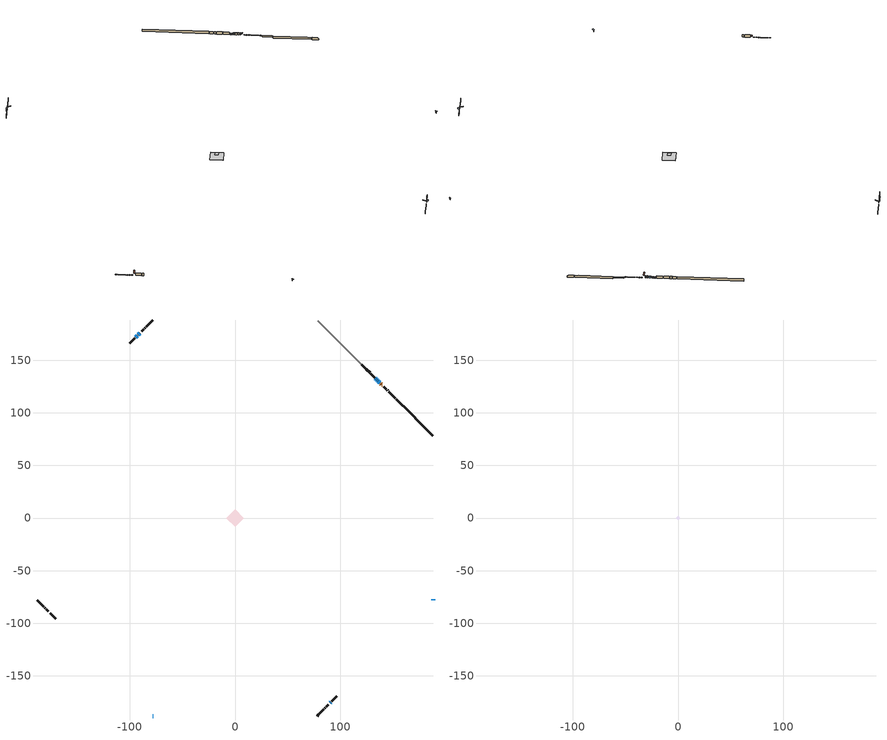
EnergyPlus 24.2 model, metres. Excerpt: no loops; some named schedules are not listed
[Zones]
conditioned space
 floor adiabatic (AdiabaticFloorConstruction): -8.27,0 0,8.27 8.27,0 0,-8.27 z0.31
 floor foundation (Slab1 construction): -2.27,0 0,2.27 2.27,0 0,-2.27 z-1.98
 floor foundation (Slab1 construction 1): -5.87,1.81 -1.81,5.87 5.87,-1.81 1.81,-5.87 z-1.98
 floor foundation (Slab1 construction 2): -2.91,0 0,2.91 2.91,0 0,-2.91 z-0.98
 wall outside (RimJoist1 construction): 77.94,-188.16 78.89,-187.21 / -188.16,-77.94 -187.21,-78.89 / -77.94,188.16 -78.89,187.21 / 152.46,113.64 151.51,114.59 z0.31:0.61
 wall outside (RimJoist2 construction): 79.55,-186.55 84.49,-181.6 / -186.55,-79.55 -181.6,-84.49 / -79.55,186.55 -84.49,181.6 / 150.85,115.25 145.9,120.19 z0.31:0.61
 wall outside (RimJoist3 construction): 85.15,-180.95 85.94,-180.15 / -180.95,-85.15 -180.15,-85.94 / -85.15,180.95 -85.94,180.15 / 145.25,120.85 144.45,121.64 z0.31:0.61
 wall outside (RimJoist4 construction): 86.6,-179.5 87.49,-178.61 / -179.5,-86.6 -178.61,-87.49 / -86.6,179.5 -87.49,178.61 / 143.8,122.3 142.9,123.19 z0.31:0.61
 wall outside (RimJoist5 construction): 88.15,-177.95 88.81,-177.28 / -177.95,-88.15 -177.28,-88.81 / -88.15,177.95 -88.81,177.28 / 142.25,123.85 141.58,124.51 z0.31:0.61
 wall outside (AdiabaticWallConstruction 1): 139.7,126.4 139.6,126.5 z0.31:2.34
 wall outside (AdiabaticWallConstruction): -77.94,-188.16 -77.73,-188.16 / 90.7,-175.4 91.13,-174.96 z0.31:2.04; 188.16,-77.94 188.16,-77.33 / 137.7,128.39 136.36,129.74 / -90.7,175.4 -92.05,174.05 z0.31:1.68; 135.7,130.4 135.27,130.83 z0.31:1.23; -92.7,173.39 -94.43,171.67 z0.31:2.34; 134.61,131.48 134.29,131.81 / 133.63,132.46 133.24,132.86 z0.31:1.53
 wall outside (Wall2 construction): 91.79,-174.31 95.25,-170.85 / -175.4,-90.7 -171.93,-94.16 / -95.09,171.01 -98.55,167.55 / 128.3,137.8 124.84,141.26 z0.31:2.75
 wall outside (Wall3 construction): 95.91,-170.19 96.73,-169.37 / -171.28,-94.82 -170.46,-95.64 / -99.2,166.89 -100.03,166.07 / 124.18,141.92 123.36,142.74 z0.31:2.75
 wall foundation (FoundationWall1 construction): 184.28,81.82,-1.98 184.28,81.82,0.31 187.77,78.33,0.31 187.77,78.33,-0.71 188.16,77.94,-0.71 188.16,77.94,-1.98
 wall foundation (FoundationWall2 construction): 160.13,105.97,-1.98 160.13,105.97,0.31 181.27,84.82,0.31 181.27,84.82,0.11 183.62,82.47,0.11 183.62,82.47,-1.98
 wall foundation (FoundationWall3 construction): 159.47,106.62 153.12,112.98 z-0.98:0.3
 wall othersidecoefficients (AdiabaticWallConstruction 1): 138.94,127.15 138.36,127.74 z0.31:2.34
 wall othersidecoefficients (Wall1 construction): 132.58,133.51 128.95,137.14 z0.31:2.75
 wall othersidecoefficients (Wall4 construction): 122.7,143.4 120.47,145.63 z0.31:2.75
 wall adiabatic (Wall5 construction): 119.81,146.28 78.59,187.5 z0.31:2.75
 window (WindowConstruction 5): -77.94,-188.16 -77.73,-188.16 z0.31:2.04
 window (WindowConstruction 6): 90.7,-175.4 91.13,-174.96 z0.31:2.04
 window (WindowConstruction): 188.16,-77.94 188.16,-77.33 z0.31:1.68
 window (WindowConstruction 1): 137.7,128.39 136.36,129.74 z0.31:1.68
 window (WindowConstruction 2): 135.7,130.4 135.27,130.83 z0.31:1.22
 window (WindowConstruction 3): -90.7,175.4 -92.05,174.05 z0.31:1.68
 window (WindowConstruction 4): -92.71,173.39 -94.43,171.67 z0.31:2.34
 window (WindowConstruction 7): 134.61,131.49 134.29,131.81 z0.31:1.53
 window (WindowConstruction 8): 133.63,132.47 133.24,132.86 z0.31:1.53
 door (Door): 139.69,126.4 139.6,126.5 z0.31:2.34
 door inside (Door 1): 138.94,127.15 138.36,127.74 z0.31:2.34
 ceiling adiabatic (AdiabaticFloorConstruction): 0,-8.27 8.27,0 0,8.27 -8.27,0 z0.31
attic - vented
 floor to conditioned space (Floor1 construction Reversed): -2.24,0 0,2.24 2.24,0 0,-2.24 z2.75
 roof outside (Roof1 construction): 90.04,-176.05,2.75 87.87,-173.87,3.78 87.29,-174.45,3.78 89.47,-176.63,2.75; -176.05,-90.04,2.75 -173.87,-87.87,3.78 -174.45,-87.29,3.78 -176.63,-89.47,2.75; -90.04,176.05,2.75 -87.87,173.87,3.78 -87.29,174.45,3.78 -89.47,176.63,2.75; 140.35,125.75,2.75 138.17,123.57,3.78 138.75,122.99,3.78 140.93,125.17,2.75
shading: -77.27,-188.16 -78.4,-188.16 -78.4,-189.68 -77.27,-189.68 z2.5; 91.46,-174.64 90.38,-175.72 91.45,-176.8 92.53,-175.71 z2.5; 188.16,-76.87 188.16,-78.4 188.77,-78.4 188.77,-76.87 z2.14; 136.03,130.07 138.03,128.07 138.46,128.5 136.46,130.5 z2.14; 134.94,131.15 136.02,130.07 136.46,130.5 135.37,131.59 z1.68; -92.37,173.72 -90.38,175.72 -90.81,176.15 -92.8,174.15 z2.14; -94.75,171.34 -92.38,173.72 -92.81,174.15 -95.19,171.77 z2.8
[Building]
Building 1: Terrain=Suburbs
[Site:Location]
Windsor AP_ON: Latitude {deg}=42.28; Longitude {deg}=-82.96; Time Zone {hr}=-5; Elevation {m}=190; Keep Site Location Information=Yes
[Site:GroundTemperature:Shallow]
6.34957, 4.46684, 4.31606, 5.20952, 8.79623, 12.3662, 15.4612, 17.4219, 17.5884, 15.9938, 12.9777, 9.51722
[Site:WaterMainsTemperature]
Calculation Method=Schedule; Temperature Schedule=mains temperature schedule
[Material] Roughness=Rough; Thermal Absorptance=0.9
Name | Thickness {m} | Conductivity {W/m-K} | Density {kg/m3} | Specific Heat {J/kg-K} | Solar Absorptance | Visible Absorptance
asphalt or fiberglass shingles | 0.00635 | 0.162714 | 1121.4 | 1465.45 | 0.4 | 0.4
ceiling loosefill ins | 0.169333 | 0.0480833 | 16.02 | 1046.75 | 0.7 | 0.7
ceiling stud and cavity | 0.1397 | 0.302811 | 65.682 | 1177.47 | 0.7 | 0.7
concrete 4.0 in. | 0.1016 | 1.803125 | 2242.8 | 837.4 | 0.7 | 0.7
concrete 8.0 in. | 0.2032 | 1.803125 | 2242.8 | 837.4 | 0.7 | 0.7
door material | 0.04445 | 0.053851 | 512.64 | 1214.23 | 0.7 | 0.7
door material 1 | 0.04445 | 0.060037 | 512.64 | 1214.23 | 0.7 | 0.7
exterior vertical ins | 0.0454343 | 0.029427 | 32.04 | 1214.23 | 0.7 | 0.7
exterior vertical ins 1 | 0.0463172 | 0.029427 | 32.04 | 1214.23 | 0.7 | 0.7
exterior vertical ins 2 | 0.0563203 | 0.029427 | 32.04 | 1214.23 | 0.7 | 0.7
floor covering | 0.0127 | 0.0433444 | 54.468 | 1339.84 | 0.6 | 0.6
floor rigid ins; wall rigid ins | 0.512978 | 0.029427 | 32.04 | 1214.23 | 0.7 | 0.7
floor stud and cavity | 0.1397 | 1.75129 | 37.0049 | 1207.88 | 0.7 | 0.7
furniture material conditioned space 1 | 0.1524 | 0.115458 | 640.8 | 1214.23 | 0.6 | 0.6
gypsum board | 0.0127 | 0.160291 | 801 | 837.4 | 0.6 | 0.6
gypsum board 1 | 0.0127 | 0.160291 | 801 | 837.4 | 0.7 | 0.7
osb sheathing 0.5 in. | 0.0127 | 0.115458 | 512.64 | 1214.23 | 0.4 | 0.4
osb sheathing 0.5 in. 1 | 0.0127 | 0.115458 | 512.64 | 1214.23 | 0.7 | 0.7
osb sheathing 0.75 in. | 0.01905 | 0.115458 | 512.64 | 1214.23 | 0.7 | 0.7
osb sheathing 2.0 in. | 0.0508 | 0.115458 | 512.64 | 1214.23 | 0.7 | 0.7
rim joist rigid ins | 0.051816 | 0.029427 | 32.04 | 1214.23 | 0.7 | 0.7
rim joist stud and cavity | 0.0508 | 0.345179 | 125.044 | 1163.47 | 0.6 | 0.6
rim joist stud and cavity 1 | 0.0508 | 0.308293 | 125.044 | 1163.47 | 0.6 | 0.6
rim joist stud and cavity 2 | 0.0508 | 0.0323946 | 125.044 | 1163.47 | 0.6 | 0.6
rim joist stud and cavity 3 | 0.0508 | 0.349359 | 125.044 | 1163.47 | 0.6 | 0.6
rim joist stud and cavity 4 | 0.0508 | 0.0325041 | 125.044 | 1163.47 | 0.6 | 0.6
wall stud and cavity | 0.1397 | 0.0921956 | 139.0536 | 1170.24 | 0.7 | 0.7
wall stud and cavity 1 | 0.1397 | 0.0817079 | 139.0536 | 1170.24 | 0.7 | 0.7
wall stud and cavity 2 | 0.1397 | 0.0842233 | 139.0536 | 1170.24 | 0.7 | 0.7
wall stud and cavity 3 | 0.1397 | 0.0936097 | 139.0536 | 1170.24 | 0.7 | 0.7
wall stud and cavity 4 | 0.1397 | 0.0745979 | 139.0536 | 1170.24 | 0.7 | 0.7
wall stud and cavity 5 | 0.0889 | 0.380278 | 52.3479 | 1209.89 | 0.7 | 0.7
wall stud and cavity 6 | 0.0889 | 0.391764 | 83.0341 | 1211.67 | 0.7 | 0.7
wood siding | 0.0254 | 0.102417 | 544.68 | 1172.36 | 0.4 | 0.4
wood siding 1; wood siding 2; wood siding 3 | 0.0254 | 0.102417 | 544.68 | 1172.36 | 0.7 | 0.7
[WindowMaterial:SimpleGlazingSystem]
Name | U-Factor {W/m2-K} | Solar Heat Gain Coefficient
WindowMaterial | 3.08713 | 0.53
WindowMaterial 1 | 3.04398 | 0.64
WindowMaterial 2 | 3.09281 | 0.51
WindowMaterial 3 | 4.02911 | 0.69
WindowMaterial 4 | 3.15129 | 0.45
WindowMaterial 5 | 2.958238 | 0.63
WindowMaterial 6 | 3.11609 | 0.49
[Construction]
AdiabaticFloorConstruction: floor stud and cavity, floor rigid ins, osb sheathing 0.75 in., floor covering
AdiabaticWallConstruction: wood siding 2, wall rigid ins, wall stud and cavity 5, gypsum board
AdiabaticWallConstruction 1: wood siding 3, wall rigid ins, wall stud and cavity 5, gypsum board
Door: door material
Door 1: door material 1
Floor1 construction Reversed: gypsum board, ceiling stud and cavity, ceiling loosefill ins
FoundationWall1 construction; FoundationWall2 construction; FoundationWall3 construction: concrete 8.0 in., gypsum board 1
furniture construction conditioned space 1: furniture material conditioned space 1
PartitionWallConstruction: gypsum board, wall stud and cavity 6, gypsum board
RimJoist1 construction: wood siding 1, rim joist rigid ins, osb sheathing 2.0 in., rim joist stud and cavity
RimJoist2 construction: wood siding 1, rim joist rigid ins, osb sheathing 2.0 in., rim joist stud and cavity 1
RimJoist3 construction: wood siding 1, osb sheathing 2.0 in., rim joist stud and cavity 2
RimJoist4 construction: wood siding 1, rim joist rigid ins, osb sheathing 2.0 in., rim joist stud and cavity 3
RimJoist5 construction: wood siding 1, osb sheathing 2.0 in., rim joist stud and cavity 4
Roof1 construction: asphalt or fiberglass shingles
Slab1 construction; Slab1 construction 1; Slab1 construction 2: concrete 4.0 in.
Wall1 construction: osb sheathing 0.5 in., wall stud and cavity, gypsum board
Wall2 construction: wood siding, osb sheathing 0.5 in. 1, wall stud and cavity 1, gypsum board
Wall3 construction: wood siding, osb sheathing 0.5 in. 1, wall stud and cavity 2, gypsum board
Wall4 construction: osb sheathing 0.5 in., wall stud and cavity 3, gypsum board
Wall5 construction: osb sheathing 0.5 in., wall stud and cavity 4, gypsum board
WindowConstruction: WindowMaterial
WindowConstruction 1; WindowConstruction 3: WindowMaterial 1
WindowConstruction 2; WindowConstruction 7: WindowMaterial 2
WindowConstruction 4: WindowMaterial 3
WindowConstruction 5: WindowMaterial 4
WindowConstruction 6: WindowMaterial 5
WindowConstruction 8: WindowMaterial 6
[Zone] Multiplier=1; Part of Total Floor Area=Yes
Name | Volume {m3}
attic - vented | 1.66667
conditioned space | 578.6
[Space]
Name | Zone | Volume {m3}
attic - vented 1 | attic - vented | 1.66667
conditioned space 1 | conditioned space | 578.6
[ZoneInfiltration:EffectiveLeakageArea]
infil attic - vented 1: Zone or Space=attic - vented 1; Schedule=Always On Discrete; Effective Air Leakage Area {cm2}=444.444; Stack Coefficient=7.13943e-05; Wind Coefficient=5.70889e-06
[ZoneMixing]
whole house fan mix: Zone or Space=attic - vented; Schedule=Always On Continuous; Design Flow Rate Calculation Method=Flow/Zone; Design Flow Rate {m3/s}=0; Source Zone or Space=conditioned space
[SurfaceProperty:ExposedFoundationPerimeter] Exposed Perimeter Calculation Method=TotalExposedPerimeter
Name | Total Exposed Perimeter {m}
Slab1 | 5.486
Slab1 1 | 33.223
Slab1 2 | 8.992
[SurfaceProperty:OtherSideCoefficients]
other non-freezing space: Combined Convective/Radiative Film Coefficient {W/m2-K}=8.35; Constant Temperature Coefficient=1; External Dry-Bulb Temperature Coefficient=0; Ground Temperature Coefficient=0; Wind Speed Coefficient=0; Zone Air Temperature Coefficient=0; Constant Temperature Schedule=other non-freezing space; Previous Other Side Temperature Coefficient=0
[InternalMass] Zone or ZoneList=conditioned space; Space or SpaceList=conditioned space 1
Name | Construction | Surface Area {m2}
furniture mass conditioned space 1 | furniture construction conditioned space 1 | 90.6399
partition wall mass | PartitionWallConstruction | 226.6
[Lights]
interior lighting: Zone or ZoneList or Space or SpaceList=conditioned space 1; Schedule=interior lighting schedule; Design Level Calculation Method=LightingLevel; Lighting Level {W}=343.2; Return Air Fraction=0; Fraction Radiant=0.6; Fraction Visible=0.2; Fraction Replaceable=1
[People]
occupants: Zone or ZoneList or Space or SpaceList=conditioned space 1; Number of People Schedule=occupants schedule; Number of People Calculation Method=People; Number of People=3; Fraction Radiant=0.314171; Sensible Heat Fraction=0.56303; Activity Level Schedule=occupants activity schedule; Carbon Dioxide Generation Rate {m3/s-W}=0; Enable ASHRAE 55 Comfort Warnings=No; Mean Radiant Temperature Calculation Type=EnclosureAveraged
[ElectricEquipment] Zone or ZoneList or Space or SpaceList=conditioned space 1; Design Level Calculation Method=EquipmentLevel
Name | Schedule | Design Level {W} | Fraction Latent | Fraction Radiant | Fraction Lost
clothes dryer | clothes dryer schedule | 140.772 | 0.015 | 0.081 | 0.85
clothes washer | clothes washer schedule | 32.1985 | 0.03 | 0.162 | 0.7
cooking range | cooking range schedule | 208.969 | 0.08 | 0.432 | 0.2
dishwasher | dishwasher schedule | 66.8632 | 0.3 | 0.18 | 0.4
fridge | fridge schedule | 72.9452 | 0 | 0.6 | 0
mech vent bath fan 0 | mech vent bath fan 0 schedule | 25.1 | 0 | 0 | 1
mech vent bath fan 1 | mech vent bath fan 1 schedule | 25.1 | 0 | 0 | 1
mech vent house fan | mech vent house fan schedule | 0 | 0 | 0 | 1
mech vent house fan cfis | mech vent house fan cfis schedule | 0 | 0 | 0 | 0
mech vent range fan 0 | mech vent range fan 0 schedule | 57 | 0 | 0 | 1
misc plug loads | misc plug loads schedule | 494.7 | 0.045 | 0.513 | 0.1
whole house fan | Always On Discrete | 0 | 0 | 0 | 1
[OtherEquipment] Zone or ZoneList or Space or SpaceList=conditioned space 1; Design Level Calculation Method=EquipmentLevel
Name | Fuel Type | Schedule | Design Level {W} | Fraction Latent | Fraction Radiant | Fraction Lost
clothes dryer 1 | Electricity | clothes dryer schedule | 0 | 0.015 | 0.081 | 0.85
cooking range 1 | Electricity | cooking range schedule | 0 | 0.08 | 0.432 | 0.2
general water use latent | None | general water use schedule | 59.3978 | 1 | 0 | 0
general water use sensible | None | general water use schedule | -58.539 | 0 | 0.6 | 0
mech vent house fan latent load | None | Always On Discrete | 0 | 1 | 0 | 0
mech vent house fan sensible load | None | Always On Discrete | 0 | 0 | 0 | 0
water heater energy adjustment1 | NaturalGas | Always On Discrete | 0.01 | 0 | 0 | 1
[ZoneInfiltration:DesignFlowRate] Zone or ZoneList or Space or SpaceList=conditioned space 1; Schedule=Always On Discrete; Design Flow Rate Calculation Method=Flow/Zone; Design Flow Rate {m3/s}=0
infil flow; natural vent flow; whole house fan flow
[Foundation:Kiva] Initial Indoor Air Temperature {C}=17.7778; Wall Depth Below Slab {m}=0.2032; Custom Block X Position 1 {m}=0.2159; Custom Block Z Position 1 {m}=0
Name | Wall Height Above Grade {m} | Custom Block Material Name 1 | Custom Block Depth 1 {m}
Foundation Kiva 1 | 0.309982 | exterior vertical ins | 2.28999
Foundation Kiva 2 | 0.309982 | exterior vertical ins 1 | 2.28999
Foundation Kiva 3 | 0.300015 | exterior vertical ins 2 | 1.28001
[Foundation:Kiva:Settings]
Soil Conductivity {W/m-K}=0.849921; Soil Density {kg/m3}=1842.3; Soil Specific Heat {J/kg-K}=418.7; Ground Solar Absorptivity=0.9; Ground Thermal Absorptivity=0.9; Ground Surface Roughness {m}=0.03; Far-Field Width {m}=40; Deep-Ground Boundary Condition=ZeroFlux; Deep-Ground Depth {m}=40; Minimum Cell Dimension {m}=0.2; Maximum Cell Growth Coefficient=3; Simulation Timestep=Timestep
[Exterior:Lights]
exterior lighting: Schedule=exterior lighting schedule; Design Level {W}=75.6
[Schedule:Constant]
Name | Hourly Value
Always On Continuous; mech vent house fan schedule; mech vent house fan cfis schedule; Always On Discrete | 1
other non-freezing space; fridge schedule | 0
occupants activity schedule | 117.228
[Schedule:Week:Daily]
interior lighting schedule Week Rule - Jan1-Jan27: interior lighting schedule day, interior lighting schedule day, interior lighting schedule day, interior lighting schedule day, interior lighting schedule day, interior lighting schedule day, interior lighting schedule day, interior lighting schedule default day, interior lighting schedule default day, interior lighting schedule default day, interior lighting schedule default day, interior lighting schedule default day
interior lighting schedule Week Rule - Jan28-Feb3: interior lighting schedule day, interior lighting schedule day, interior lighting schedule day, interior lighting schedule day, interior lighting schedule day 1, interior lighting schedule day 1, interior lighting schedule day 1, interior lighting schedule default day, interior lighting schedule default day, interior lighting schedule default day, interior lighting schedule default day, interior lighting schedule default day
interior lighting schedule Week Rule - Feb4-Feb24: interior lighting schedule day 1, interior lighting schedule day 1, interior lighting schedule day 1, interior lighting schedule day 1, interior lighting schedule day 1, interior lighting schedule day 1, interior lighting schedule day 1, interior lighting schedule default day, interior lighting schedule default day, interior lighting schedule default day, interior lighting schedule default day, interior lighting schedule default day
interior lighting schedule Week Rule - Feb25-Mar3: interior lighting schedule day 1, interior lighting schedule day 1, interior lighting schedule day 1, interior lighting schedule day 1, interior lighting schedule day 2, interior lighting schedule day 2, interior lighting schedule day 2, interior lighting schedule default day, interior lighting schedule default day, interior lighting schedule default day, interior lighting schedule default day, interior lighting schedule default day
interior lighting schedule Week Rule - Mar4-Mar31: interior lighting schedule day 2, interior lighting schedule day 2, interior lighting schedule day 2, interior lighting schedule day 2, interior lighting schedule day 2, interior lighting schedule day 2, interior lighting schedule day 2, interior lighting schedule default day, interior lighting schedule default day, interior lighting schedule default day, interior lighting schedule default day, interior lighting schedule default day
interior lighting schedule Week Rule - Apr1-Apr28: interior lighting schedule day 3, interior lighting schedule day 3, interior lighting schedule day 3, interior lighting schedule day 3, interior lighting schedule day 3, interior lighting schedule day 3, interior lighting schedule day 3, interior lighting schedule default day, interior lighting schedule default day, interior lighting schedule default day, interior lighting schedule default day, interior lighting schedule default day
interior lighting schedule Week Rule - Apr29-May5: interior lighting schedule day 3, interior lighting schedule day 3, interior lighting schedule day 4, interior lighting schedule day 4, interior lighting schedule day 4, interior lighting schedule day 4, interior lighting schedule day 4, interior lighting schedule default day, interior lighting schedule default day, interior lighting schedule default day, interior lighting schedule default day, interior lighting schedule default day
interior lighting schedule Week Rule - May6-May26: interior lighting schedule day 4, interior lighting schedule day 4, interior lighting schedule day 4, interior lighting schedule day 4, interior lighting schedule day 4, interior lighting schedule day 4, interior lighting schedule day 4, interior lighting schedule default day, interior lighting schedule default day, interior lighting schedule default day, interior lighting schedule default day, interior lighting schedule default day
interior lighting schedule Week Rule - May27-Jun2: interior lighting schedule day 4, interior lighting schedule day 4, interior lighting schedule day 4, interior lighting schedule day 4, interior lighting schedule day 4, interior lighting schedule day 5, interior lighting schedule day 5, interior lighting schedule default day, interior lighting schedule default day, interior lighting schedule default day, interior lighting schedule default day, interior lighting schedule default day
interior lighting schedule Week Rule - Jun3-Jun30: interior lighting schedule day 5, interior lighting schedule day 5, interior lighting schedule day 5, interior lighting schedule day 5, interior lighting schedule day 5, interior lighting schedule day 5, interior lighting schedule day 5, interior lighting schedule default day, interior lighting schedule default day, interior lighting schedule default day, interior lighting schedule default day, interior lighting schedule default day
interior lighting schedule Week Rule - Jul1-Jul28: interior lighting schedule day 6, interior lighting schedule day 6, interior lighting schedule day 6, interior lighting schedule day 6, interior lighting schedule day 6, interior lighting schedule day 6, interior lighting schedule day 6, interior lighting schedule default day, interior lighting schedule default day, interior lighting schedule default day, interior lighting schedule default day, interior lighting schedule default day
interior lighting schedule Week Rule - Jul29-Aug4: interior lighting schedule day 6, interior lighting schedule day 6, interior lighting schedule day 6, interior lighting schedule day 7, interior lighting schedule day 7, interior lighting schedule day 7, interior lighting schedule day 7, interior lighting schedule default day, interior lighting schedule default day, interior lighting schedule default day, interior lighting schedule default day, interior lighting schedule default day
interior lighting schedule Week Rule - Aug5-Aug25: interior lighting schedule day 7, interior lighting schedule day 7, interior lighting schedule day 7, interior lighting schedule day 7, interior lighting schedule day 7, interior lighting schedule day 7, interior lighting schedule day 7, interior lighting schedule default day, interior lighting schedule default day, interior lighting schedule default day, interior lighting schedule default day, interior lighting schedule default day
interior lighting schedule Week Rule - Aug26-Sep1: interior lighting schedule day 7, interior lighting schedule day 7, interior lighting schedule day 7, interior lighting schedule day 7, interior lighting schedule day 7, interior lighting schedule day 7, interior lighting schedule day 8, interior lighting schedule default day, interior lighting schedule default day, interior lighting schedule default day, interior lighting schedule default day, interior lighting schedule default day
interior lighting schedule Week Rule - Sep2-Sep29: interior lighting schedule day 8, interior lighting schedule day 8, interior lighting schedule day 8, interior lighting schedule day 8, interior lighting schedule day 8, interior lighting schedule day 8, interior lighting schedule day 8, interior lighting schedule default day, interior lighting schedule default day, interior lighting schedule default day, interior lighting schedule default day, interior lighting schedule default day
interior lighting schedule Week Rule - Sep30-Oct6: interior lighting schedule day 8, interior lighting schedule day 9, interior lighting schedule day 9, interior lighting schedule day 9, interior lighting schedule day 9, interior lighting schedule day 9, interior lighting schedule day 9, interior lighting schedule default day, interior lighting schedule default day, interior lighting schedule default day, interior lighting schedule default day, interior lighting schedule default day
interior lighting schedule Week Rule - Oct7-Oct27: interior lighting schedule day 9, interior lighting schedule day 9, interior lighting schedule day 9, interior lighting schedule day 9, interior lighting schedule day 9, interior lighting schedule day 9, interior lighting schedule day 9, interior lighting schedule default day, interior lighting schedule default day, interior lighting schedule default day, interior lighting schedule default day, interior lighting schedule default day
interior lighting schedule Week Rule - Oct28-Nov3: interior lighting schedule day 9, interior lighting schedule day 9, interior lighting schedule day 9, interior lighting schedule day 9, interior lighting schedule day 10, interior lighting schedule day 10, interior lighting schedule day 10, interior lighting schedule default day, interior lighting schedule default day, interior lighting schedule default day, interior lighting schedule default day, interior lighting schedule default day
interior lighting schedule Week Rule - Nov4-Nov24: interior lighting schedule day 10, interior lighting schedule day 10, interior lighting schedule day 10, interior lighting schedule day 10, interior lighting schedule day 10, interior lighting schedule day 10, interior lighting schedule day 10, interior lighting schedule default day, interior lighting schedule default day, interior lighting schedule default day, interior lighting schedule default day, interior lighting schedule default day
interior lighting schedule Week Rule - Nov25-Dec1: interior lighting schedule day 10, interior lighting schedule day 10, interior lighting schedule day 10, interior lighting schedule day 10, interior lighting schedule day 10, interior lighting schedule day 10, interior lighting schedule day 11, interior lighting schedule default day, interior lighting schedule default day, interior lighting schedule default day, interior lighting schedule default day, interior lighting schedule default day
interior lighting schedule Week Rule - Dec2-Dec31: interior lighting schedule day 11, interior lighting schedule day 11, interior lighting schedule day 11, interior lighting schedule day 11, interior lighting schedule day 11, interior lighting schedule day 11, interior lighting schedule day 11, interior lighting schedule default day, interior lighting schedule default day, interior lighting schedule default day, interior lighting schedule default day, interior lighting schedule default day
occupants schedule Week Rule - Jan1-Dec31: occupants schedule day, occupants schedule day, occupants schedule day, occupants schedule day, occupants schedule day, occupants schedule day, occupants schedule day, occupants schedule default day, occupants schedule default day, occupants schedule default day, occupants schedule default day, occupants schedule default day
clothes dryer schedule Week Rule - Jan1-Dec31: clothes dryer schedule day, clothes dryer schedule day, clothes dryer schedule day, clothes dryer schedule day, clothes dryer schedule day, clothes dryer schedule day, clothes dryer schedule day, clothes dryer schedule default day, clothes dryer schedule default day, clothes dryer schedule default day, clothes dryer schedule default day, clothes dryer schedule default day
clothes washer schedule Week Rule - Jan1-Dec31: clothes washer schedule day, clothes washer schedule day, clothes washer schedule day, clothes washer schedule day, clothes washer schedule day, clothes washer schedule day, clothes washer schedule day, clothes washer schedule default day, clothes washer schedule default day, clothes washer schedule default day, clothes washer schedule default day, clothes washer schedule default day
cooking range schedule Week Rule - Jan1-Dec31: cooking range schedule day, cooking range schedule day, cooking range schedule day, cooking range schedule day, cooking range schedule day, cooking range schedule day, cooking range schedule day, cooking range schedule default day, cooking range schedule default day, cooking range schedule default day, cooking range schedule default day, cooking range schedule default day
dishwasher schedule Week Rule - Jan1-Dec31: dishwasher schedule day, dishwasher schedule day, dishwasher schedule day, dishwasher schedule day, dishwasher schedule day, dishwasher schedule day, dishwasher schedule day, dishwasher schedule default day, dishwasher schedule default day, dishwasher schedule default day, dishwasher schedule default day, dishwasher schedule default day
mech vent bath fan 0 schedule Week Rule - Jan1-Dec31: mech vent bath fan 0 schedule day, mech vent bath fan 0 schedule day, mech vent bath fan 0 schedule day, mech vent bath fan 0 schedule day, mech vent bath fan 0 schedule day, mech vent bath fan 0 schedule day, mech vent bath fan 0 schedule day, mech vent bath fan 0 schedule default day, mech vent bath fan 0 schedule default day, mech vent bath fan 0 schedule default day, mech vent bath fan 0 schedule default day, mech vent bath fan 0 schedule default day
mech vent bath fan 1 schedule Week Rule - Jan1-Dec31: mech vent bath fan 1 schedule day, mech vent bath fan 1 schedule day, mech vent bath fan 1 schedule day, mech vent bath fan 1 schedule day, mech vent bath fan 1 schedule day, mech vent bath fan 1 schedule day, mech vent bath fan 1 schedule day, mech vent bath fan 1 schedule default day, mech vent bath fan 1 schedule default day, mech vent bath fan 1 schedule default day, mech vent bath fan 1 schedule default day, mech vent bath fan 1 schedule default day
mech vent range fan 0 schedule Week Rule - Jan1-Dec31: mech vent range fan 0 schedule day, mech vent range fan 0 schedule day, mech vent range fan 0 schedule day, mech vent range fan 0 schedule day, mech vent range fan 0 schedule day, mech vent range fan 0 schedule day, mech vent range fan 0 schedule day, mech vent range fan 0 schedule default day, mech vent range fan 0 schedule default day, mech vent range fan 0 schedule default day, mech vent range fan 0 schedule default day, mech vent range fan 0 schedule default day
misc plug loads schedule Week Rule - Jan1-Dec31: misc plug loads schedule day, misc plug loads schedule day, misc plug loads schedule day, misc plug loads schedule day, misc plug loads schedule day, misc plug loads schedule day, misc plug loads schedule day, misc plug loads schedule default day, misc plug loads schedule default day, misc plug loads schedule default day, misc plug loads schedule default day, misc plug loads schedule default day
general water use schedule Week Rule - Jan1-Dec31: general water use schedule day, general water use schedule day, general water use schedule day, general water use schedule day, general water use schedule day, general water use schedule day, general water use schedule day, general water use schedule default day, general water use schedule default day, general water use schedule default day, general water use schedule default day, general water use schedule default day
exterior lighting schedule Week Rule - Jan1-Jan27: exterior lighting schedule day, exterior lighting schedule day, exterior lighting schedule day, exterior lighting schedule day, exterior lighting schedule day, exterior lighting schedule day, exterior lighting schedule day, exterior lighting schedule default day, exterior lighting schedule default day, exterior lighting schedule default day, exterior lighting schedule default day, exterior lighting schedule default day
exterior lighting schedule Week Rule - Jan28-Feb3: exterior lighting schedule day, exterior lighting schedule day, exterior lighting schedule day, exterior lighting schedule day, exterior lighting schedule day 1, exterior lighting schedule day 1, exterior lighting schedule day 1, exterior lighting schedule default day, exterior lighting schedule default day, exterior lighting schedule default day, exterior lighting schedule default day, exterior lighting schedule default day
exterior lighting schedule Week Rule - Feb4-Feb24: exterior lighting schedule day 1, exterior lighting schedule day 1, exterior lighting schedule day 1, exterior lighting schedule day 1, exterior lighting schedule day 1, exterior lighting schedule day 1, exterior lighting schedule day 1, exterior lighting schedule default day, exterior lighting schedule default day, exterior lighting schedule default day, exterior lighting schedule default day, exterior lighting schedule default day
exterior lighting schedule Week Rule - Feb25-Mar3: exterior lighting schedule day 1, exterior lighting schedule day 1, exterior lighting schedule day 1, exterior lighting schedule day 1, exterior lighting schedule day 2, exterior lighting schedule day 2, exterior lighting schedule day 2, exterior lighting schedule default day, exterior lighting schedule default day, exterior lighting schedule default day, exterior lighting schedule default day, exterior lighting schedule default day
exterior lighting schedule Week Rule - Mar4-Mar31: exterior lighting schedule day 2, exterior lighting schedule day 2, exterior lighting schedule day 2, exterior lighting schedule day 2, exterior lighting schedule day 2, exterior lighting schedule day 2, exterior lighting schedule day 2, exterior lighting schedule default day, exterior lighting schedule default day, exterior lighting schedule default day, exterior lighting schedule default day, exterior lighting schedule default day
exterior lighting schedule Week Rule - Apr1-Apr28: exterior lighting schedule day 3, exterior lighting schedule day 3, exterior lighting schedule day 3, exterior lighting schedule day 3, exterior lighting schedule day 3, exterior lighting schedule day 3, exterior lighting schedule day 3, exterior lighting schedule default day, exterior lighting schedule default day, exterior lighting schedule default day, exterior lighting schedule default day, exterior lighting schedule default day
exterior lighting schedule Week Rule - Apr29-May5: exterior lighting schedule day 3, exterior lighting schedule day 3, exterior lighting schedule day 4, exterior lighting schedule day 4, exterior lighting schedule day 4, exterior lighting schedule day 4, exterior lighting schedule day 4, exterior lighting schedule default day, exterior lighting schedule default day, exterior lighting schedule default day, exterior lighting schedule default day, exterior lighting schedule default day
exterior lighting schedule Week Rule - May6-May26: exterior lighting schedule day 4, exterior lighting schedule day 4, exterior lighting schedule day 4, exterior lighting schedule day 4, exterior lighting schedule day 4, exterior lighting schedule day 4, exterior lighting schedule day 4, exterior lighting schedule default day, exterior lighting schedule default day, exterior lighting schedule default day, exterior lighting schedule default day, exterior lighting schedule default day
[Schedule:Year]
interior lighting schedule: interior lighting schedule Week Rule - Jan1-Jan27, 1, 1, 1, 27, interior lighting schedule Week Rule - Jan28-Feb3, 1, 28, 2, 3, interior lighting schedule Week Rule - Feb4-Feb24, 2, 4, 2, 24, interior lighting schedule Week Rule - Feb25-Mar3, 2, 25, 3, 3, interior lighting schedule Week Rule - Mar4-Mar31, 3, 4, 3, 31, interior lighting schedule Week Rule - Apr1-Apr28, 4, 1, 4, 28, interior lighting schedule Week Rule - Apr29-May5, 4, 29, 5, 5, interior lighting schedule Week Rule - May6-May26, 5, 6, 5, 26, interior lighting schedule Week Rule - May27-Jun2, 5, 27, 6, 2, interior lighting schedule Week Rule - Jun3-Jun30, 6, 3, 6, 30, interior lighting schedule Week Rule - Jul1-Jul28, 7, 1, 7, 28, interior lighting schedule Week Rule - Jul29-Aug4, 7, 29, 8, 4, interior lighting schedule Week Rule - Aug5-Aug25, 8, 5, 8, 25, interior lighting schedule Week Rule - Aug26-Sep1, 8, 26, 9, 1, interior lighting schedule Week Rule - Sep2-Sep29, 9, 2, 9, 29, interior lighting schedule Week Rule - Sep30-Oct6, 9, 30, 10, 6, interior lighting schedule Week Rule - Oct7-Oct27, 10, 7, 10, 27, interior lighting schedule Week Rule - Oct28-Nov3, 10, 28, 11, 3, interior lighting schedule Week Rule - Nov4-Nov24, 11, 4, 11, 24, interior lighting schedule Week Rule - Nov25-Dec1, 11, 25, 12, 1, interior lighting schedule Week Rule - Dec2-Dec31, 12, 2, 12, 31
occupants schedule: occupants schedule Week Rule - Jan1-Dec31, 1, 1, 12, 31
clothes dryer schedule: clothes dryer schedule Week Rule - Jan1-Dec31, 1, 1, 12, 31
clothes washer schedule: clothes washer schedule Week Rule - Jan1-Dec31, 1, 1, 12, 31
cooking range schedule: cooking range schedule Week Rule - Jan1-Dec31, 1, 1, 12, 31
dishwasher schedule: dishwasher schedule Week Rule - Jan1-Dec31, 1, 1, 12, 31
mech vent bath fan 0 schedule: mech vent bath fan 0 schedule Week Rule - Jan1-Dec31, 1, 1, 12, 31
mech vent bath fan 1 schedule: mech vent bath fan 1 schedule Week Rule - Jan1-Dec31, 1, 1, 12, 31
mech vent range fan 0 schedule: mech vent range fan 0 schedule Week Rule - Jan1-Dec31, 1, 1, 12, 31
misc plug loads schedule: misc plug loads schedule Week Rule - Jan1-Dec31, 1, 1, 12, 31
general water use schedule: general water use schedule Week Rule - Jan1-Dec31, 1, 1, 12, 31
exterior lighting schedule: exterior lighting schedule Week Rule - Jan1-Jan27, 1, 1, 1, 27, exterior lighting schedule Week Rule - Jan28-Feb3, 1, 28, 2, 3, exterior lighting schedule Week Rule - Feb4-Feb24, 2, 4, 2, 24, exterior lighting schedule Week Rule - Feb25-Mar3, 2, 25, 3, 3, exterior lighting schedule Week Rule - Mar4-Mar31, 3, 4, 3, 31, exterior lighting schedule Week Rule - Apr1-Apr28, 4, 1, 4, 28, exterior lighting schedule Week Rule - Apr29-May5, 4, 29, 5, 5, exterior lighting schedule Week Rule - May6-May26, 5, 6, 5, 26, exterior lighting schedule Week Rule - May27-Jun2, 5, 27, 6, 2, exterior lighting schedule Week Rule - Jun3-Jun30, 6, 3, 6, 30, exterior lighting schedule Week Rule - Jul1-Jul28, 7, 1, 7, 28, exterior lighting schedule Week Rule - Jul29-Aug4, 7, 29, 8, 4, exterior lighting schedule Week Rule - Aug5-Aug25, 8, 5, 8, 25, exterior lighting schedule Week Rule - Aug26-Sep1, 8, 26, 9, 1, exterior lighting schedule Week Rule - Sep2-Sep29, 9, 2, 9, 29, exterior lighting schedule Week Rule - Sep30-Oct6, 9, 30, 10, 6, exterior lighting schedule Week Rule - Oct7-Oct27, 10, 7, 10, 27, exterior lighting schedule Week Rule - Oct28-Nov3, 10, 28, 11, 3, exterior lighting schedule Week Rule - Nov4-Nov24, 11, 4, 11, 24, exterior lighting schedule Week Rule - Nov25-Dec1, 11, 25, 12, 1, exterior lighting schedule Week Rule - Dec2-Dec31, 12, 2, 12, 31
[Schedule:Compact]
mains temperature schedule: Through: 01/01, For: AllDays, Until: 24:00, 9.71556, Through: 01/02, For: AllDays, Until: 24:00, 9.65056, Through: 01/03, For: AllDays, Until: 24:00, 9.58667, Through: 01/04, For: AllDays, Until: 24:00, 9.52389, Through: 01/05, For: AllDays, Until: 24:00, 9.46278, Through: 01/06, For: AllDays, Until: 24:00, 9.40278, Through: 01/07, For: AllDays, Until: 24:00, 9.34444, Through: 01/08, For: AllDays, Until: 24:00, 9.28778, Through: 01/09, For: AllDays, Until: 24:00, 9.23222, Through: 01/10, For: AllDays, Until: 24:00, 9.17778, Through: 01/11, For: AllDays, Until: 24:00, 9.125, Through: 01/12, For: AllDays, Until: 24:00, 9.07389, Through: 01/13, For: AllDays, Until: 24:00, 9.02444, Through: 01/14, For: AllDays, Until: 24:00, 8.97611, Through: 01/15, For: AllDays, Until: 24:00, 8.92944, Through: 01/16, For: AllDays, Until: 24:00, 8.88444, Through: 01/17, For: AllDays, Until: 24:00, 8.84056, Through: 01/18, For: AllDays, Until: 24:00, 8.79889, Through: 01/19, For: AllDays, Until: 24:00, 8.75833, Through: 01/20, For: AllDays, Until: 24:00, 8.71944, Through: 01/21, For: AllDays, Until: 24:00, 8.68222, Through: 01/22, For: AllDays, Until: 24:00, 8.64667, Through: 01/23, For: AllDays, Until: 24:00, 8.61222, Through: 01/24, For: AllDays, Until: 24:00, 8.58, Through: 01/25, For: AllDays, Until: 24:00, 8.54944, Through: 01/26, For: AllDays, Until: 24:00, 8.52, Through: 01/27, For: AllDays, Until: 24:00, 8.49278, Through: 01/28, For: AllDays, Until: 24:00, 8.46722, Through: 01/29, For: AllDays, Until: 24:00, 8.44278, Through: 01/30, For: AllDays, Until: 24:00, 8.42056, Through: 01/31, For: AllDays, Until: 24:00, 8.39944, Through: 02/01, For: AllDays, Until: 24:00, 8.38056, Through: 02/02, For: AllDays, Until: 24:00, 8.36333, Through: 02/03, For: AllDays, Until: 24:00, 8.34778, Through: 02/04, For: AllDays, Until: 24:00, 8.33389, Through: 02/05, For: AllDays, Until: 24:00, 8.32167, Through: 02/06, For: AllDays, Until: 24:00, 8.31111, Through: 02/07, For: AllDays, Until: 24:00, 8.30222, Through: 02/08, For: AllDays, Until: 24:00, 8.295, Through: 02/09, For: AllDays, Until: 24:00, 8.29, Through: 02/10, For: AllDays, Until: 24:00, 8.28611, Through: 02/11, For: AllDays, Until: 24:00, 8.28444, Through: 02/12, For: AllDays, Until: 24:00, 8.28444, Through: 02/13, For: AllDays, Until: 24:00, 8.28611, Through: 02/14, For: AllDays, Until: 24:00, 8.28889, Through: 02/15, For: AllDays, Until: 24:00, 8.29444, Through: 02/16, For: AllDays, Until: 24:00, 8.30111, Through: 02/17, For: AllDays, Until: 24:00, 8.30944, Through: 02/18, For: AllDays, Until: 24:00, 8.31944, Through: 02/19, For: AllDays, Until: 24:00, 8.33167, Through: 02/20, For: AllDays, Until: 24:00, 8.345, Through: 02/21, For: AllDays, Until: 24:00, 8.36056, Through: 02/22, For: AllDays, Until: 24:00, 8.37778, Through: 02/23, For: AllDays, Until: 24:00, 8.39611, Through: 02/24, For: AllDays, Until: 24:00, 8.41667, Through: 02/25, For: AllDays, Until: 24:00, 8.43889, Through: 02/26, For: AllDays, Until: 24:00, 8.46278, Through: 02/27, For: AllDays, Until: 24:00, 8.48833, Through: 02/28, For: AllDays, Until: 24:00, 8.51556, Through: 03/01, For: AllDays, Until: 24:00, 8.54444, Through: 03/02, For: AllDays, Until: 24:00, 8.575, Through: 03/03, For: AllDays, Until: 24:00, 8.60667, Through: 03/04, For: AllDays, Until: 24:00, 8.64056, Through: 03/05, For: AllDays, Until: 24:00, 8.67611, Through: 03/06, For: AllDays, Until: 24:00, 8.71278, Through: 03/07, For: AllDays, Until: 24:00, 8.75167, Through: 03/08, For: AllDays, Until: 24:00, 8.79167, Through: 03/09, For: AllDays, Until: 24:00, 8.83333, Through: 03/10, For: AllDays, Until: 24:00, 8.87667, Through: 03/11, For: AllDays, Until: 24:00, 8.92167, Through: 03/12, For: AllDays, Until: 24:00, 8.96833, Through: 03/13, For: AllDays, Until: 24:00, 9.01611, Through: 03/14, For: AllDays, Until: 24:00, 9.06556, Through: 03/15, For: AllDays, Until: 24:00, 9.11667, Through: 03/16, For: AllDays, Until: 24:00, 9.16889, Through: 03/17, For: AllDays, Until: 24:00, 9.22278, Through: 03/18, For: AllDays, Until: 24:00, 9.27833, Through: 03/19, For: AllDays, Until: 24:00, 9.335, Through: 03/20, For: AllDays, Until: 24:00, 9.39333, Through: 03/21, For: AllDays, Until: 24:00, 9.45278, Through: 03/22, For: AllDays, Until: 24:00, 9.51389, Through: 03/23, For: AllDays, Until: 24:00, 9.57611, Through: 03/24, For: AllDays, Until: 24:00, 9.64, Through: 03/25, For: AllDays, Until: 24:00, 9.705, Through: 03/26, For: AllDays, Until: 24:00, 9.77111, Through: 03/27, For: AllDays, Until: 24:00, 9.83889, Through: 03/28, For: AllDays, Until: 24:00, 9.90778, Through: 03/29, For: AllDays, Until: 24:00, 9.97778, Through: 03/30, For: AllDays, Until: 24:00, 10.0489, Through: 03/31, For: AllDays, Until: 24:00, 10.1217, Through: 04/01, For: AllDays, Until: 24:00, 10.1956, Through: 04/02, For: AllDays, Until: 24:00, 10.2706, Through: 04/03, For: AllDays, Until: 24:00, 10.3461, Through: 04/04, For: AllDays, Until: 24:00, 10.4233, Through: 04/05, For: AllDays, Until: 24:00, 10.5017, Through: 04/06, For: AllDays, Until: 24:00, 10.5811, Through: 04/07, For: AllDays, Until: 24:00, 10.6617, Through: 04/08, For: AllDays, Until: 24:00, 10.7428, Through: 04/09, For: AllDays, Until: 24:00, 10.825, Through: 04/10, For: AllDays, Until: 24:00, 10.9089, Through: 04/11, For: AllDays, Until: 24:00, 10.9928, Through: 04/12, For: AllDays, Until: 24:00, 11.0783, Through: 04/13, For: AllDays, Until: 24:00, 11.1644, Through: 04/14, For: AllDays, Until: 24:00, 11.2517, Through: 04/15, For: AllDays, Until: 24:00, 11.3394, Through: 04/16, For: AllDays, Until: 24:00, 11.4278, Through: 04/17, For: AllDays, Until: 24:00, 11.5178, Through: 04/18, For: AllDays, Until: 24:00, 11.6078, Through: 04/19, For: AllDays, Until: 24:00, 11.6989, Through: 04/20, For: AllDays, Until: 24:00, 11.7906, Through: 04/21, For: AllDays, Until: 24:00, 11.8828, Through: 04/22, For: AllDays, Until: 24:00, 11.9761, Through: 04/23, For: AllDays, Until: 24:00, 12.07, Through: 04/24, For: AllDays, Until: 24:00, 12.1639, Through: 04/25, For: AllDays, Until: 24:00, 12.2589, Through: 04/26, For: AllDays, Until: 24:00, 12.3544, Through: 04/27, For: AllDays, Until: 24:00, 12.4506, Through: 04/28, For: AllDays, Until: 24:00, 12.5472, Through: 04/29, For: AllDays, Until: 24:00, 12.6439, Through: 04/30, For: AllDays, Until: 24:00, 12.7411, Through: 05/01, For: AllDays, Until: 24:00, 12.8389, Through: 05/02, For: AllDays, Until: 24:00, 12.9372, Through: 05/03, For: AllDays, Until: 24:00, 13.0356, Through: 05/04, For: AllDays, Until: 24:00, 13.1344, Through: 05/05, For: AllDays, Until: 24:00, 13.2339, Through: 05/06, For: AllDays, Until: 24:00, 13.3333, Through: 05/07, For: AllDays, Until: 24:00, 13.4328, Through: 05/08, For: AllDays, Until: 24:00, 13.5328, Through: 05/09, For: AllDays, Until: 24:00, 13.6328, Through: 05/10, For: AllDays, Until: 24:00, 13.7328, Through: 05/11, For: AllDays, Until: 24:00, 13.8328, Through: 05/12, For: AllDays, Until: 24:00, 13.9333, Through: 05/13, For: AllDays, Until: 24:00, 14.0339, Through: 05/14, For: AllDays, Until: 24:00, 14.1344, Through: 05/15, For: AllDays, Until: 24:00, 14.2344, Through: 05/16, For: AllDays, Until: 24:00, 14.335, Through: 05/17, For: AllDays, Until: 24:00, 14.4356, Through: 05/18, For: AllDays, Until: 24:00, 14.5356, Through: 05/19, For: AllDays, Until: 24:00, 14.6356, Through: 05/20, For: AllDays, Until: 24:00, 14.7356, Through: 05/21, For: AllDays, Until: 24:00, 14.8356, Through: 05/22, For: AllDays, Until: 24:00, 14.935, Through: 05/23, For: AllDays, Until: 24:00, 15.0344, Through: 05/24, For: AllDays, Until: 24:00, 15.1333, Through: 05/25, For: AllDays, Until: 24:00, 15.2322, Through: 05/26, For: AllDays, Until: 24:00, 15.3306, Through: 05/27, For: AllDays, Until: 24:00, 15.4283, Through: 05/28, For: AllDays, Until: 24:00, 15.5261, Through: 05/29, For: AllDays, Until: 24:00, 15.6233, Through: 05/30, For: AllDays, Until: 24:00, 15.7206, Through: 05/31, For: AllDays, Until: 24:00, 15.8167, Through: 06/01, For: AllDays, Until: 24:00, 15.9128, Through: 06/02, For: AllDays, Until: 24:00, 16.0078, Through: 06/03, For: AllDays, Until: 24:00, 16.1028, Through: 06/04, For: AllDays, Until: 24:00, 16.1967, Through: 06/05, For: AllDays, Until: 24:00, 16.2906, Through: 06/06, For: AllDays, Until: 24:00, 16.3833, Through: 06/07, For: AllDays, Until: 24:00, 16.4756, Through: 06/08, For: AllDays, Until: 24:00, 16.5672, Through: 06/09, For: AllDays, Until: 24:00, 16.6578, Through: 06/10, For: AllDays, Until: 24:00, 16.7478, Through: 06/11, For: AllDays, Until: 24:00, 16.8372, Through: 06/12, For: AllDays, Until: 24:00, 16.9256, Through: 06/13, For: AllDays, Until: 24:00, 17.0133, Through: 06/14, For: AllDays, Until: 24:00, 17.1, Through: 06/15, For: AllDays, Until: 24:00, 17.1861, Through: 06/16, For: AllDays, Until: 24:00, 17.2711, Through: 06/17, For: AllDays, Until: 24:00, 17.355, Through: 06/18, For: AllDays, Until: 24:00, 17.4383, Through: 06/19, For: AllDays, Until: 24:00, 17.5206, Through: 06/20, For: AllDays, Until: 24:00, 17.6017, Through: 06/21, For: AllDays, Until: 24:00, 17.6817, Through: 06/22, For: AllDays, Until: 24:00, 17.7606, Through: 06/23, For: AllDays, Until: 24:00, 17.8383, Through: 06/24, For: AllDays, Until: 24:00, 17.9156, Through: 06/25, For: AllDays, Until: 24:00, 17.9911, Through: 06/26, For: AllDays, Until: 24:00, 18.0656, Through: 06/27, For: AllDays, Until: 24:00, 18.1389, Through: 06/28, For: AllDays, Until: 24:00, 18.2111, Through: 06/29, For: AllDays, Until: 24:00, 18.2822, Through: 06/30, For: AllDays, Until: 24:00, 18.3522, Through: 07/01, For: AllDays, Until: 24:00, 18.4206, Through: 07/02, For: AllDays, Until: 24:00, 18.4878, Through: 07/03, For: AllDays, Until: 24:00, 18.5539, Through: 07/04, For: AllDays, Until: 24:00, 18.6183, Through: 07/05, For: AllDays, Until: 24:00, 18.6817, Through: 07/06, For: AllDays, Until: 24:00, 18.7439, Through: 07/07, For: AllDays, Until: 24:00, 18.8044, Through: 07/08, For: AllDays, Until: 24:00, 18.8639, Through: 07/09, For: AllDays, Until: 24:00, 18.9217, Through: 07/10, For: AllDays, Until: 24:00, 18.9778, Through: 07/11, For: AllDays, Until: 24:00, 19.0328, Through: 07/12, For: AllDays, Until: 24:00, 19.0861, Through: 07/13, For: AllDays, Until: 24:00, 19.1383, Through: 07/14, For: AllDays, Until: 24:00, 19.1889, Through: 07/15, For: AllDays, Until: 24:00, 19.2378, Through: 07/16, For: AllDays, Until: 24:00, 19.2856, Through: 07/17, For: AllDays, Until: 24:00, 19.3311, Through: 07/18, For: AllDays, Until: 24:00, 19.3761, Through: 07/19, For: AllDays, Until: 24:00, 19.4189, Through: 07/20, For: AllDays, Until: 24:00, 19.46, Through: 07/21, For: AllDays, Until: 24:00, 19.5, Through: 07/22, For: AllDays, Until: 24:00, 19.5378, Through: 07/23, For: AllDays, Until: 24:00, 19.5744, Through: 07/24, For: AllDays, Until: 24:00, 19.6094, Through: 07/25, For: AllDays, Until: 24:00, 19.6428, Through: 07/26, For: AllDays, Until: 24:00, 19.6744, Through: 07/27, For: AllDays, Until: 24:00, 19.7044, Through: 07/28, For: AllDays, Until: 24:00, 19.7328, Through: 07/29, For: AllDays, Until: 24:00, 19.7594, Through: 07/30, For: AllDays, Until: 24:00, 19.7844, Through: 07/31, For: AllDays, Until: 24:00, 19.8078, Through: 08/01, For: AllDays, Until: 24:00, 19.8294, Through: 08/02, For: AllDays, Until: 24:00, 19.8494, Through: 08/03, For: AllDays, Until: 24:00, 19.8678, Through: 08/04, For: AllDays, Until: 24:00, 19.8844, Through: 08/05, For: AllDays, Until: 24:00, 19.8994, Through: 08/06, For: AllDays, Until: 24:00, 19.9122, Through: 08/07, For: AllDays, Until: 24:00, 19.9239, Through: 08/08, For: AllDays, Until: 24:00, 19.9333, Through: 08/09, For: AllDays, Until: 24:00, 19.9417, Through: 08/10, For: AllDays, Until: 24:00, 19.9478, Through: 08/11, For: AllDays, Until: 24:00, 19.9522, Through: 08/12, For: AllDays, Until: 24:00, 19.9556, Through: 08/13, For: AllDays, Until: 24:00, 19.9567, Through: 08/14, For: AllDays, Until: 24:00, 19.9556, Through: 08/15, For: AllDays, Until: 24:00, 19.9533, Through: 08/16, For: AllDays, Until: 24:00, 19.9494, Through: 08/17, For: AllDays, Until: 24:00, 19.9433, Through: 08/18, For: AllDays, Until: 24:00, 19.9361, Through: 08/19, For: AllDays, Until: 24:00, 19.9267, Through: 08/20, For: AllDays, Until: 24:00, 19.9156, Through: 08/21, For: AllDays, Until: 24:00, 19.9033, Through: 08/22, For: AllDays, Until: 24:00, 19.8889, Through: 08/23, For: AllDays, Until: 24:00, 19.8728, Through: 08/24, For: AllDays, Until: 24:00, 19.855, Through: 08/25, For: AllDays, Until: 24:00, 19.835, Through: 08/26, For: AllDays, Until: 24:00, 19.8139, Through: 08/27, For: AllDays, Until: 24:00, 19.7911, Through: 08/28, For: AllDays, Until: 24:00, 19.7667, Through: 08/29, For: AllDays, Until: 24:00, 19.7406, Through: 08/30, For: AllDays, Until: 24:00, 19.7122, Through: 08/31, For: AllDays, Until: 24:00, 19.6828, Through: 09/01, For: AllDays, Until: 24:00, 19.6517, Through: 09/02, For: AllDays, Until: 24:00, 19.6189, Through: 09/03, For: AllDays, Until: 24:00, 19.5844, Through: 09/04, For: AllDays, Until: 24:00, 19.5483, Through: 09/05, For: AllDays, Until: 24:00, 19.5106, Through: 09/06, For: AllDays, Until: 24:00, 19.4711, Through: 09/07, For: AllDays, Until: 24:00, 19.4306, Through: 09/08, For: AllDays, Until: 24:00, 19.3878, Through: 09/09, For: AllDays, Until: 24:00, 19.3439, Through: 09/10, For: AllDays, Until: 24:00, 19.2983, Through: 09/11, For: AllDays, Until: 24:00, 19.2511, Through: 09/12, For: AllDays, Until: 24:00, 19.2028, Through: 09/13, For: AllDays, Until: 24:00, 19.1528, Through: 09/14, For: AllDays, Until: 24:00, 19.1011, Through: 09/15, For: AllDays, Until: 24:00, 19.0478, Through: 09/16, For: AllDays, Until: 24:00, 18.9933, Through: 09/17, For: AllDays, Until: 24:00, 18.9372, Through: 09/18, For: AllDays, Until: 24:00, 18.88, Through: 09/19, For: AllDays, Until: 24:00, 18.8211, Through: 09/20, For: AllDays, Until: 24:00, 18.7611, Through: 09/21, For: AllDays, Until: 24:00, 18.6994, Through: 09/22, For: AllDays, Until: 24:00, 18.6361, Through: 09/23, For: AllDays, Until: 24:00, 18.5722, Through: 09/24, For: AllDays, Until: 24:00, 18.5067, Through: 09/25, For: AllDays, Until: 24:00, 18.4394, Through: 09/26, For: AllDays, Until: 24:00, 18.3711, Through: 09/27, For: AllDays, Until: 24:00, 18.3017, Through: 09/28, For: AllDays, Until: 24:00, 18.2311, Through: 09/29, For: AllDays, Until: 24:00, 18.1594, Through: 09/30, For: AllDays, Until: 24:00, 18.0861, Through: 10/01, For: AllDays, Until: 24:00, 18.0122, Through: 10/02, For: AllDays, Until: 24:00, 17.9367, Through: 10/03, For: AllDays, Until: 24:00, 17.86, Through: 10/04, For: AllDays, Until: 24:00, 17.7822, Through: 10/05, For: AllDays, Until: 24:00, 17.7039, Through: 10/06, For: AllDays, Until: 24:00, 17.6239, Through: 10/07, For: AllDays, Until: 24:00, 17.5428, Through: 10/08, For: AllDays, Until: 24:00, 17.4611, Through: 10/09, For: AllDays, Until: 24:00, 17.3783, Through: 10/10, For: AllDays, Until: 24:00, 17.2944, Through: 10/11, For: AllDays, Until: 24:00, 17.21, Through: 10/12, For: AllDays, Until: 24:00, 17.1239, Through: 10/13, For: AllDays, Until: 24:00, 17.0378, Through: 10/14, For: AllDays, Until: 24:00, 16.95, Through: 10/15, For: AllDays, Until: 24:00, 16.8617, Through: 10/16, For: AllDays, Until: 24:00, 16.7728, Through: 10/17, For: AllDays, Until: 24:00, 16.6828, Through: 10/18, For: AllDays, Until: 24:00, 16.5922, Through: 10/19, For: AllDays, Until: 24:00, 16.5011, Through: 10/20, For: AllDays, Until: 24:00, 16.4089, Through: 10/21, For: AllDays, Until: 24:00, 16.3161, Through: 10/22, For: AllDays, Until: 24:00, 16.2228, Through: 10/23, For: AllDays, Until: 24:00, 16.1289, Through: 10/24, For: AllDays, Until: 24:00, 16.0344, Through: 10/25, For: AllDays, Until: 24:00, 15.9389, Through: 10/26, For: AllDays, Until: 24:00, 15.8433, Through: 10/27, For: AllDays, Until: 24:00, 15.7472, Through: 10/28, For: AllDays, Until: 24:00, 15.6506, Through: 10/29, For: AllDays, Until: 24:00, 15.5533, Through: 10/30, For: AllDays, Until: 24:00, 15.4561, Through: 10/31, For: AllDays, Until: 24:00, 15.3578, Through: 11/01, For: AllDays, Until: 24:00, 15.2594, Through: 11/02, For: AllDays, Until: 24:00, 15.1611, Through: 11/03, For: AllDays, Until: 24:00, 15.0617, Through: 11/04, For: AllDays, Until: 24:00, 14.9628, Through: 11/05, For: AllDays, Until: 24:00, 14.8633, Through: 11/06, For: AllDays, Until: 24:00, 14.7633, Through: 11/07, For: AllDays, Until: 24:00, 14.6633, Through: 11/08, For: AllDays, Until: 24:00, 14.5633, Through: 11/09, For: AllDays, Until: 24:00, 14.4633, Through: 11/10, For: AllDays, Until: 24:00, 14.3628, Through: 11/11, For: AllDays, Until: 24:00, 14.2628, Through: 11/12, For: AllDays, Until: 24:00, 14.1622, Through: 11/13, For: AllDays, Until: 24:00, 14.0617, Through: 11/14, For: AllDays, Until: 24:00, 13.9611, Through: 11/15, For: AllDays, Until: 24:00, 13.8611, Through: 11/16, For: AllDays, Until: 24:00, 13.7606, Through: 11/17, For: AllDays, Until: 24:00, 13.6606, Through: 11/18, For: AllDays, Until: 24:00, 13.5606, Through: 11/19, For: AllDays, Until: 24:00, 13.4606, Through: 11/20, For: AllDays, Until: 24:00, 13.3611, Through: 11/21, For: AllDays, Until: 24:00, 13.2617, Through: 11/22, For: AllDays, Until: 24:00, 13.1622, Through: 11/23, For: AllDays, Until: 24:00, 13.0633, Through: 11/24, For: AllDays, Until: 24:00, 12.9644, Through: 11/25, For: AllDays, Until: 24:00, 12.8661, Through: 11/26, For: AllDays, Until: 24:00, 12.7683, Through: 11/27, For: AllDays, Until: 24:00, 12.6711, Through: 11/28, For: AllDays, Until: 24:00, 12.5739, Through: 11/29, For: AllDays, Until: 24:00, 12.4772, Through: 11/30, For: AllDays, Until: 24:00, 12.3811, Through: 12/01, For: AllDays, Until: 24:00, 12.2856, Through: 12/02, For: AllDays, Until: 24:00, 12.1906, Through: 12/03, For: AllDays, Until: 24:00, 12.0961, Through: 12/04, For: AllDays, Until: 24:00, 12.0022, Through: 12/05, For: AllDays, Until: 24:00, 11.9089, Through: 12/06, For: AllDays, Until: 24:00, 11.8161, Through: 12/07, For: AllDays, Until: 24:00, 11.7244, Through: 12/08, For: AllDays, Until: 24:00, 11.6333, Through: 12/09, For: AllDays, Until: 24:00, 11.5428, Through: 12/10, For: AllDays, Until: 24:00, 11.4528, Through: 12/11, For: AllDays, Until: 24:00, 11.3639, Through: 12/12, For: AllDays, Until: 24:00, 11.2756, Through: 12/13, For: AllDays, Until: 24:00, 11.1883, Through: 12/14, For: AllDays, Until: 24:00, 11.1022, Through: 12/15, For: AllDays, Until: 24:00, 11.0167, Through: 12/16, For: AllDays, Until: 24:00, 10.9322, Through: 12/17, For: AllDays, Until: 24:00, 10.8483, Through: 12/18, For: AllDays, Until: 24:00, 10.7656, Through: 12/19, For: AllDays, Until: 24:00, 10.6839, Through: 12/20, For: AllDays, Until: 24:00, 10.6033, Through: 12/21, For: AllDays, Until: 24:00, 10.5239, Through: 12/22, For: AllDays, Until: 24:00, 10.445, Through: 12/23, For: AllDays, Until: 24:00, 10.3678, Through: 12/24, For: AllDays, Until: 24:00, 10.2911, Through: 12/25, For: AllDays, Until: 24:00, 10.2161, Through: 12/26, For: AllDays, Until: 24:00, 10.1422, Through: 12/27, For: AllDays, Until: 24:00, 10.0689, Through: 12/28, For: AllDays, Until: 24:00, 9.99722, Through: 12/29, For: AllDays, Until: 24:00, 9.92722, Through: 12/30, For: AllDays, Until: 24:00, 9.85778, Through: 12/31, For: AllDays, Until: 24:00, 9.79
